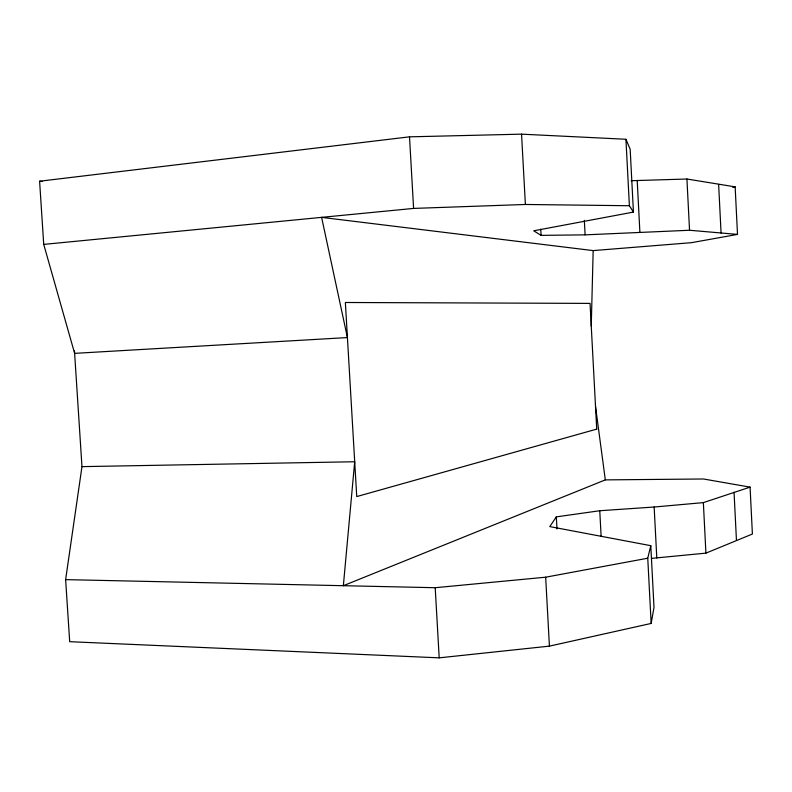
<?xml version="1.0" encoding="UTF-8"?>
<svg xmlns="http://www.w3.org/2000/svg" width="792" height="792" viewBox="0 0 792 792"><rect width="100%" height="100%" fill="white"/><g stroke="black" fill="none" stroke-linecap="round" stroke-linejoin="round"><path stroke-width="1.19" d="M591.258 326.096L593.168 250.599L691.535 242.669L737.51 234.402L735.144 186.863L686.931 179.012L631.115 180.715M651.974 558.34L705.919 553.133L752.4 534.036L750.073 487.139L703.355 502.623L654.152 507.019L599.762 510.741L556.34 516.869L549.777 526.591L650.786 545.678L654.004 607.434L651.153 623.443L549.42 646.133L439.194 657.845L69.686 641.688L65.627 579.625L81.972 466.637L74.468 350.896M651.153 623.443L647.757 558.212L650.786 545.678M750.073 487.139L703.524 478.992L605.316 479.883L343.352 585.704L354.697 461.746L81.972 466.637M732.798 187.447L735.144 186.863M593.168 250.599L321.611 217.364L347.421 337.57L74.626 353.361L43.728 244.401L39.6 181.22L409.513 136.838L521.552 134.155L625.928 139.263L630.165 149.213L633.432 212.088L533.719 230.809L541.104 235.363L585.11 234.858L689.535 230.254L737.51 234.402M65.627 579.625L435.204 587.713L545.668 577.2L647.757 558.212M43.728 244.401L413.592 208.415L525.383 204.475L629.393 205.732L633.432 212.088M39.6 181.22L42.055 181.516M595.525 406.524L605.316 479.883M409.513 136.838L413.592 208.415M435.204 587.713L439.194 657.845M540.768 229.195L541.104 235.363M556.34 516.869L556.994 529.007M521.552 134.155L525.383 204.475M545.668 577.2L549.42 646.133M625.928 139.263L629.393 205.732M584.338 220.374L585.11 234.858M599.762 510.741L601.128 536.323M686.931 179.012L689.535 230.254M703.355 502.623L705.919 553.133M637.204 180.437L639.887 232.165M654.152 507.019L656.796 557.994M718.631 184.368L721.076 233.105M734.045 492.218L736.451 540.283M596.722 429.115L356.747 496.574L345.362 302.495L590.05 303.395L596.722 429.115"/></g></svg>
